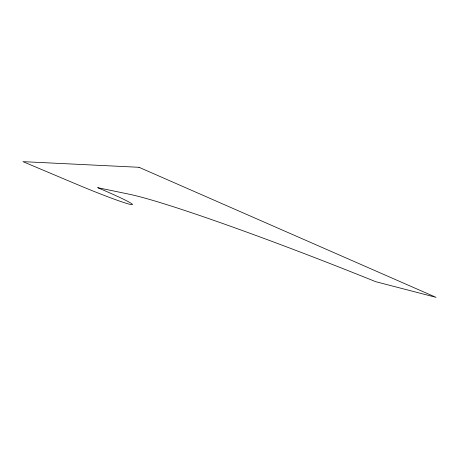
<?xml version="1.0" encoding="UTF-8"?>
<svg xmlns="http://www.w3.org/2000/svg" width="459" height="459" viewBox="0 0 459 459"><rect width="100%" height="100%" fill="white"/><g stroke="black" fill="none" stroke-linecap="round" stroke-linejoin="round"><path stroke-width="0.69" d="M139.002 167.294L22.95 161.648L77.129 184.484A49.44 2.473 22.3 0 0 131.245 204.599A49.44 2.473 22.3 0 0 97.681 187.674L129.49 194.277A228.513 12.473 21.4 0 1 375.709 281.688L436.05 297.352L139.002 167.294"/></g></svg>
